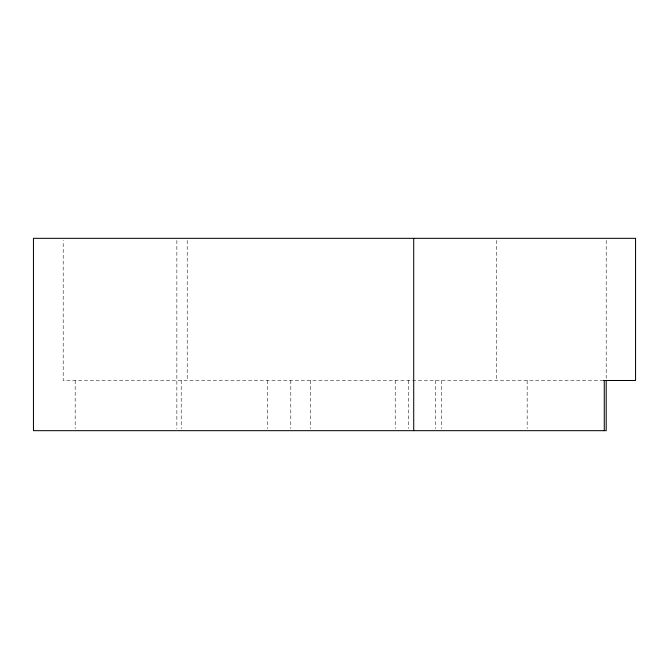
<?xml version="1.0" encoding="UTF-8"?>
<svg xmlns="http://www.w3.org/2000/svg" width="669" height="669" viewBox="0 0 669 669"><rect width="100%" height="100%" fill="white"/><g stroke="black" fill="none" stroke-linecap="round" stroke-linejoin="round"><path stroke-width="0.5" stroke-dasharray="3.35 2.51" d="M603.354 380.494L63.195 380.494L63.195 240.422M606.198 240.422L606.198 378.403M527.164 380.494L527.164 428.578M496.39 240.422L496.39 380.494M441.632 380.494L441.632 428.578M435.385 380.494L435.385 428.578M408.282 380.494L408.282 428.578M395.212 380.494L395.212 428.578M310.592 380.494L310.592 428.578M290.798 380.494L290.798 428.578M267.684 380.494L267.684 428.578M187.211 240.422L187.211 380.494M181.207 380.494L181.207 428.578M176.859 240.422L176.859 428.578M75.171 380.494L75.171 428.578"/><path stroke-width="1" d="M603.354 380.494L635.55 380.494L635.55 238.331L33.45 238.331L33.45 430.669L606.198 430.669L606.198 380.494M604.274 380.494L604.274 430.669M413.71 238.331L413.71 430.669"/></g></svg>
